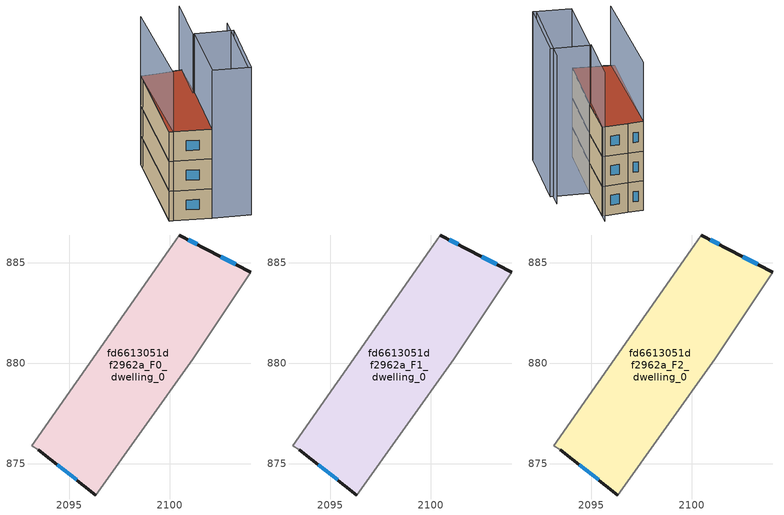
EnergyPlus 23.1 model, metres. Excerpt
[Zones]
fd6613051df2962a_F0_dwelling_0
 floor ground (EU_floor_Construction): 2104.01,884.53 2101.14,880.19 2096.32,873.46 2093.46,875.7 2093.16,875.9 2099.94,885.62 2100.46,886.37 2101.81,885.67 z0
 wall outside (EU_wall_Construction): 2104.01,884.53 2101.81,885.67 2100.46,886.37 / 2093.46,875.7 2096.32,873.46 z0:3
 wall adiabatic (EU_wall_Construction): 2096.32,873.46 2101.14,880.19 2104.01,884.53 / 2100.46,886.37 2099.94,885.62 2093.16,875.9 2093.46,875.7 z0:3
 window (EU_Window_Construction): 2101.36,885.9 2100.91,886.14 / 2103.28,884.91 2102.54,885.29 / 2094.42,874.95 2095.37,874.21 z1:2
fd6613051df2962a_F1_dwelling_0
 floor to fd6613051df2962a_F0_dwelling_0 (EU_floor_Construction): 2104.01,884.53 2101.14,880.19 2096.32,873.46 2093.46,875.7 2093.15,875.9 2099.94,885.62 2100.46,886.37 2101.8,885.67 z3
 wall outside (EU_wall_Construction): 2104.01,884.53 2101.81,885.67 2100.46,886.37 / 2093.46,875.7 2096.32,873.46 z3:6
 wall adiabatic (EU_wall_Construction): 2096.32,873.46 2101.14,880.19 2104.01,884.53 / 2100.46,886.37 2099.94,885.62 2093.16,875.9 2093.46,875.7 z3:6
 window (EU_Window_Construction): 2101.36,885.9 2100.91,886.14 / 2103.28,884.91 2102.54,885.29 / 2094.42,874.95 2095.37,874.21 z4:5
fd6613051df2962a_F2_dwelling_0
 floor to fd6613051df2962a_F1_dwelling_0 (EU_floor_Construction): 2104.01,884.53 2101.14,880.19 2096.32,873.46 2093.46,875.7 2093.15,875.9 2099.94,885.62 2100.46,886.37 2101.8,885.67 z6
 wall outside (EU_wall_Construction): 2104.01,884.53 2101.81,885.67 2100.46,886.37 / 2093.46,875.7 2096.32,873.46 z6:9
 wall adiabatic (EU_wall_Construction): 2096.32,873.46 2101.14,880.19 2104.01,884.53 / 2100.46,886.37 2099.94,885.62 2093.16,875.9 2093.46,875.7 z6:9
 window (EU_Window_Construction): 2101.36,885.9 2100.91,886.14 / 2103.28,884.91 2102.54,885.29 / 2094.42,874.95 2095.37,874.21 z7:8
 roof outside (EU_roof_Construction): 2101.14,880.19 2104.01,884.53 2101.81,885.67 2100.46,886.37 2099.94,885.62 2093.16,875.9 2093.46,875.7 2096.32,873.46 z9
shading: 2099.07,871.51 2104.9,879.58 / 2100.92,880.22 2104.64,885.41 / 2100.46,886.37 2093.43,875.66 / 2096.31,873.44 2101.14,880.19 / 2101.14,880.19 2104.15,878.04 / 2104.15,878.04 2099.31,871.29 / 2099.31,871.29 2096.31,873.44 z0:15
[Building]
EU S2 Campaign: North Axis=0; Terrain=City; Solar Distribution=FullExterior
[Site:Location]
Bologna: Latitude=44.5; Longitude=11.25; Time Zone=1; Elevation=37
[SizingPeriod:WeatherFileDays]
AnnualSizingPeriod: Begin Month=1; Begin Day of Month=1; End Month=12; End Day of Month=31; Day of Week for Start Day=Monday; Use Weather File Daylight Saving Period=No; Use Weather File Rain and Snow Indicators=No
[MATERIAL]
EU_InternalMass_Material: Roughness=MediumRough; Thickness=0.1; Conductivity=1; Density=1800; Specific Heat=900; Thermal Absorptance=0.9; Solar Absorptance=0.7; Visible Absorptance=0.7
[MATERIAL:NOMASS] Roughness=MediumRough; Thermal Absorptance=0.9; Solar Absorptance=0.7; Visible Absorptance=0.7
Name | Thermal Resistance
EU_wall_NoMass | 0.937881
EU_roof_NoMass | 0.548572
EU_floor_NoMass | 0.71348
[WINDOWMATERIAL:SIMPLEGLAZINGSYSTEM]
EU_Window_SimpleGlazing: UFactor=4.25633; Solar Heat Gain Coefficient=0.85; Visible Transmittance=0.85
[CONSTRUCTION]
EU_wall_Construction: EU_wall_NoMass
EU_roof_Construction: EU_roof_NoMass
EU_floor_Construction: EU_floor_NoMass
EU_Window_Construction: EU_Window_SimpleGlazing
EU_InternalMass_Construction: EU_InternalMass_Material
[ZONE] Type=1; Multiplier=1; Ceiling Height=autocalculate; Volume=158.674; Floor Area=autocalculate; Part of Total Floor Area=Yes
fd6613051df2962a_F0_dwelling_0; fd6613051df2962a_F1_dwelling_0; fd6613051df2962a_F2_dwelling_0
[INTERNALMASS] Construction=EU_InternalMass_Construction; Surface Area=52.8916
Name | Zone or ZoneList
fd6613051df2962a_F0_dwelling_0_EU_InternalMass | fd6613051df2962a_F0_dwelling_0
fd6613051df2962a_F1_dwelling_0_EU_InternalMass | fd6613051df2962a_F1_dwelling_0
fd6613051df2962a_F2_dwelling_0_EU_InternalMass | fd6613051df2962a_F2_dwelling_0
[OTHEREQUIPMENT] Fuel Type=Electricity; Design Level Calculation Method=Watts/Area; Power per Zone Floor Area=1; Fraction Latent=0; Fraction Radiant=0; Fraction Lost=0; Carbon Dioxide Generation Rate=0; EndUse Subcategory=EU_Step8_InternalGains
Name | Zone or ZoneList or Space or SpaceList | Schedule
EU_Step8_InternalGain_fd6613051df2962a_F0_dwelling_0_f000 | fd6613051df2962a_F0_dwelling_0 | EU_Step8_GainSchedule_fd6613051df2962a_F0_dwelling_0_f000
EU_Step8_InternalGain_fd6613051df2962a_F1_dwelling_0_f000 | fd6613051df2962a_F1_dwelling_0 | EU_Step8_GainSchedule_fd6613051df2962a_F1_dwelling_0_f000
EU_Step8_InternalGain_fd6613051df2962a_F2_dwelling_0_f000 | fd6613051df2962a_F2_dwelling_0 | EU_Step8_GainSchedule_fd6613051df2962a_F2_dwelling_0_f000
[ZONEVENTILATION:DESIGNFLOWRATE] Schedule=EU_AlwaysOn; Design Flow Rate Calculation Method=AirChanges/Hour; Air Changes per Hour=0.687892; Ventilation Type=Natural; Fan Pressure Rise=0; Fan Total Efficiency=1; Constant Term Coefficient=1; Temperature Term Coefficient=0; Velocity Term Coefficient=0; Velocity Squared Term Coefficient=0; Minimum Indoor Temperature=-100; Maximum Indoor Temperature=100; Delta Temperature=-100; Minimum Outdoor Temperature=-100; Maximum Outdoor Temperature=100; Maximum Wind Speed=40
Name | Zone or ZoneList or Space or SpaceList
EU_ConstantAir_fd6613051df2962a_F0_dwelling_0 | fd6613051df2962a_F0_dwelling_0
EU_ConstantAir_fd6613051df2962a_F1_dwelling_0 | fd6613051df2962a_F1_dwelling_0
EU_ConstantAir_fd6613051df2962a_F2_dwelling_0 | fd6613051df2962a_F2_dwelling_0
[HVACTEMPLATE:THERMOSTAT] Constant Heating Setpoint=20; Constant Cooling Setpoint=50
EU_HeatOnly_fd6613051df2962a_F0_dwelling_0; EU_HeatOnly_fd6613051df2962a_F1_dwelling_0; EU_HeatOnly_fd6613051df2962a_F2_dwelling_0
[HVACTEMPLATE:ZONE:IDEALLOADSAIRSYSTEM] System Availability Schedule=EU_AlwaysOn; Maximum Heating Supply Air Temperature=50; Minimum Cooling Supply Air Temperature=13; Maximum Heating Supply Air Humidity Ratio=0.0156; Minimum Cooling Supply Air Humidity Ratio=0.0077; Heating Limit=NoLimit; Cooling Limit=NoLimit; Heating Availability Schedule=EU_AlwaysOn; Cooling Availability Schedule=EU_CoolingOff; Dehumidification Control Type=ConstantSensibleHeatRatio; Cooling Sensible Heat Ratio=0.7; Dehumidification Setpoint=60; Humidification Control Type=None; Humidification Setpoint=30; Outdoor Air Method=None; Outdoor Air Flow Rate per Person=0.00944; Outdoor Air Flow Rate per Zone Floor Area=0; Outdoor Air Flow Rate per Zone=0; Demand Controlled Ventilation Type=None; Outdoor Air Economizer Type=NoEconomizer; Heat Recovery Type=None; Sensible Heat Recovery Effectiveness=0.7; Latent Heat Recovery Effectiveness=0.65
Name | Template Thermostat
fd6613051df2962a_F0_dwelling_0 | EU_HeatOnly_fd6613051df2962a_F0_dwelling_0
fd6613051df2962a_F1_dwelling_0 | EU_HeatOnly_fd6613051df2962a_F1_dwelling_0
fd6613051df2962a_F2_dwelling_0 | EU_HeatOnly_fd6613051df2962a_F2_dwelling_0
[SIZING:ZONE] Zone Cooling Design Supply Air Temperature Input Method=SupplyAirTemperature; Zone Cooling Design Supply Air Temperature=13; Zone Heating Design Supply Air Temperature Input Method=SupplyAirTemperature; Zone Heating Design Supply Air Temperature=50; Zone Cooling Design Supply Air Humidity Ratio=0.008; Zone Heating Design Supply Air Humidity Ratio=0.008; Cooling Design Air Flow Method=DesignDay; Cooling Design Air Flow Rate=0; Cooling Minimum Air Flow per Zone Floor Area=0.000762; Cooling Minimum Air Flow=0; Cooling Minimum Air Flow Fraction=0.2; Heating Design Air Flow Method=DesignDay; Heating Design Air Flow Rate=0; Heating Maximum Air Flow per Zone Floor Area=0.002032; Heating Maximum Air Flow=0.141576; Heating Maximum Air Flow Fraction=0.3; Account for Dedicated Outdoor Air System=No; Dedicated Outdoor Air System Control Strategy=NeutralSupplyAir; Dedicated Outdoor Air Low Setpoint Temperature for Design=autosize; Dedicated Outdoor Air High Setpoint Temperature for Design=autosize; Zone Load Sizing Method=Sensible Load Only No Latent Load; Zone Latent Cooling Design Supply Air Humidity Ratio Input Method=HumidityRatioDifference; Zone Cooling Design Supply Air Humidity Ratio Difference=0.005; Zone Latent Heating Design Supply Air Humidity Ratio Input Method=HumidityRatioDifference; Zone Humidification Design Supply Air Humidity Ratio Difference=0.005
fd6613051df2962a_F0_dwelling_0; fd6613051df2962a_F1_dwelling_0; fd6613051df2962a_F2_dwelling_0
[SCHEDULE:CONSTANT]
Name | Hourly Value
EU_AlwaysOn | 1
EU_CoolingOff | 0
[SCHEDULE:FILE] Column Number=1; Rows to Skip at Top=0; Number of Hours of Data=8760; Column Separator=Comma; Interpolate to Timestep=No; Minutes per Item=60; Adjust Schedule for Daylight Savings=Yes
Name | File
EU_Step8_GainSchedule_fd6613051df2962a_F0_dwelling_0_f000 | ../../schedules/fd6613051df2962a/fd6613051df2962a_F0_dwelling_0_f000_gain.csv
EU_Step8_GainSchedule_fd6613051df2962a_F1_dwelling_0_f000 | ../../schedules/fd6613051df2962a/fd6613051df2962a_F1_dwelling_0_f000_gain.csv
EU_Step8_GainSchedule_fd6613051df2962a_F2_dwelling_0_f000 | ../../schedules/fd6613051df2962a/fd6613051df2962a_F2_dwelling_0_f000_gain.csv
